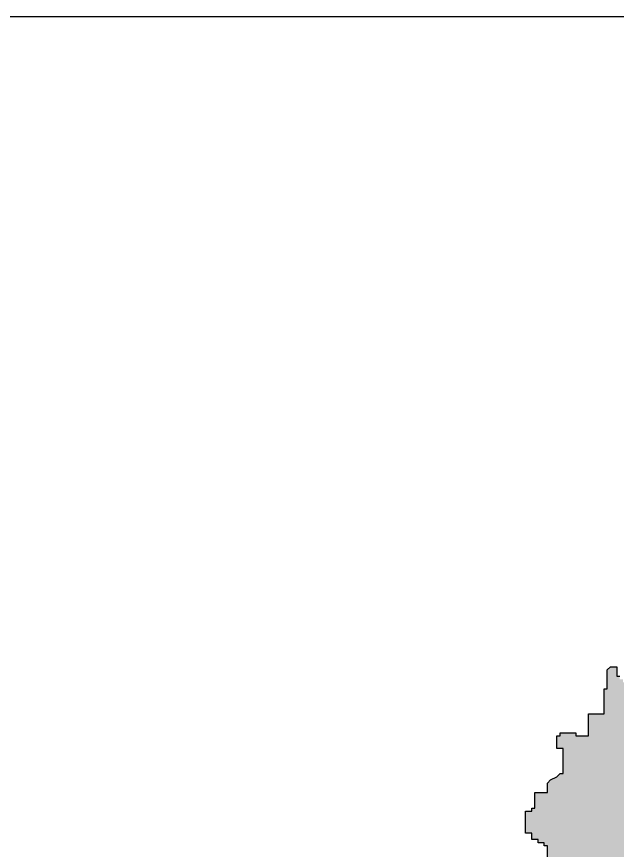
# Model space of a CAD drawing. Header units: millimetres. Extents: x 496 to 139339, y -41630 to 84383.
# Drawn here: x 31328 to 33110, y 26059 to 28532 of the extents above; entities that cross this region are included whole.
import ezdxf

# ---------------------------------------------------------------- set-up
doc = ezdxf.new("R2010")
doc.units = ezdxf.units.MM
doc.layers.add('plant', color=114, linetype='Continuous')
doc.layers.add('zelen', color=69, linetype='Continuous')
doc.layers.add('территория', color=74, linetype='Continuous', lineweight=25)

# ---------------------------------------------------------------- blocks, each defined once
blk = doc.blocks.new('tree_ris1')
at = {"layer": 'plant'}
h = blk.add_hatch(dxfattribs=at)
h.set_pattern_fill('AR-SAND', color=256, scale=0.01, style=0)
h.set_pattern_definition([(37.5, (7.89294, 546.02967), (-0.0160003, 0.48941324), [0, -0.38608, 0, -0.4318, 0, -0.41275]), (7.5, (7.89294, 546.0297), (0.4495233, 0.7168251), [0, -0.20828, 0, -0.34798, 0, -0.13335]), (327.5, (7.5805, 546.02967), (0.79099237, 0.0014372), [0, -0.127, 0, -0.4572, 0, -0.5969]), (317.5, (7.5805, 546.0297), (0.76355645, 0.2229293), [0, -0.0635, 0, -0.29972, 0, -0.3429])])
h.paths.add_polyline_path([(-16.878, 1.41), (-16.878, 1.608), (-17.671, 1.608), (-17.671, 2.401), (-17.771, 2.401), (-17.771, 2.5), (-18.167, 2.5), (-18.167, 3.293), (-18.664, 3.293), (-18.664, 3.392), (-18.763, 3.392), (-18.763, 3.491), (-18.862, 3.59), (-18.961, 3.59), (-18.961, 3.788), (-18.862, 3.788), (-18.862, 3.987), (-18.763, 3.987), (-18.763, 4.68), (-18.862, 4.68), (-18.862, 5.374), (-18.763, 5.473), (-18.664, 5.473), (-18.664, 5.572), (-18.564, 5.572), (-18.465, 5.671), (-18.465, 5.869), (-18.267, 5.869), (-18.267, 5.77), (-17.671, 5.77), (-17.671, 6.266), (-17.771, 6.266), (-17.771, 6.365), (-17.969, 6.365), (-17.969, 6.464), (-18.167, 6.464), (-18.167, 6.662), (-18.366, 6.662), (-18.366, 7.356), (-18.167, 7.356), (-18.167, 7.455), (-18.068, 7.455), (-18.068, 7.95), (-17.671, 7.95), (-17.671, 8.248), (-17.572, 8.347), (-17.374, 8.446), (-17.275, 8.545), (-17.175, 8.545), (-17.175, 9.338), (-17.374, 9.338), (-17.374, 9.734), (-17.275, 9.734), (-17.275, 9.833), (-16.779, 9.833), (-16.779, 9.734), (-16.382, 9.734), (-16.382, 10.428), (-15.886, 10.428), (-15.886, 11.221), (-15.786, 11.221), (-15.786, 11.815), (-15.687, 11.914), (-15.489, 11.914), (-15.489, 11.617), (-15.39, 11.617), (-15.39, 11.518), (-15.29, 11.518), (-15.29, 11.419), (-14.497, 11.419), (-14.497, 11.221), (-14.596, 11.221), (-14.596, 11.122), (-13.703, 11.122), (-13.703, 11.221), (-13.604, 11.221), (-13.604, 11.518), (-13.703, 11.518), (-13.703, 11.617), (-13.802, 11.617), (-13.902, 11.716), (-14.001, 11.716), (-14.001, 11.815), (-14.398, 11.815), (-14.398, 11.914), (-14.596, 11.914), (-14.596, 12.41), (-14.497, 12.41), (-14.497, 12.509), (-14.199, 12.509), (-14.199, 12.608), (-13.902, 12.608), (-13.902, 12.905), (-13.505, 12.905), (-13.505, 13.004), (-13.405, 13.004), (-13.405, 13.797), (-12.81, 13.797), (-12.612, 13.896), (-12.612, 14.59), (-12.711, 14.59), (-12.711, 14.887), (-12.612, 14.887), (-12.612, 14.986), (-12.513, 14.986), (-12.513, 15.085), (-11.818, 15.085), (-11.818, 15.284), (-11.719, 15.383), (-11.719, 15.482), (-11.62, 15.482), (-11.62, 15.779), (-10.727, 15.779), (-10.727, 16.175), (-10.528, 16.175), (-10.528, 16.275), (-10.429, 16.275), (-10.33, 16.374), (-10.231, 16.473), (-10.032, 16.473), (-10.032, 15.977), (-9.536, 15.977), (-9.536, 16.374), (-9.636, 16.374), (-9.636, 16.572), (-9.735, 16.572), (-9.735, 16.77), (-8.842, 16.77), (-8.842, 17.365), (-8.743, 17.365), (-8.743, 17.464), (-8.643, 17.464), (-8.643, 17.563), (-7.453, 17.563), (-7.453, 17.959), (-7.354, 17.959), (-7.354, 18.058), (-7.155, 18.058), (-7.155, 18.157), (-6.858, 18.157), (-6.858, 17.959), (-6.56, 17.959), (-6.56, 18.157), (-6.362, 18.157), (-6.362, 18.257), (-5.866, 18.257), (-5.866, 18.157), (-5.766, 18.157), (-5.766, 17.959), (-5.171, 17.959), (-5.171, 18.653), (-5.27, 18.653), (-5.27, 19.049), (-4.874, 19.049), (-4.973, 19.049), (-4.774, 19.049), (-4.774, 18.95), (-4.675, 18.95), (-4.675, 18.752), (-3.683, 18.752), (-3.683, 18.95), (-3.584, 18.95), (-3.485, 19.049), (-3.088, 19.049), (-3.088, 19.148), (-2.79, 19.148), (-2.79, 18.653), (-3.088, 18.554), (-3.088, 18.257), (-2.989, 18.157), (-2.79, 18.157), (-2.691, 18.058), (-0.112, 18.058), (-0.012, 17.959), (0.087, 17.959), (0.087, 17.86), (0.186, 17.86), (0.186, 17.266), (-0.806, 17.266), (-0.806, 17.365), (-0.905, 17.365), (-0.905, 17.464), (-0.905, 17.166), (-0.707, 17.166), (-0.707, 17.067), (-0.608, 17.067), (-0.508, 16.968), (-0.508, 16.374), (-0.31, 16.374), (-0.31, 16.175), (-0.211, 16.076), (-0.112, 15.977), (-0.608, 15.977), (-0.608, 15.878), (-0.806, 15.878), (-0.806, 15.383), (-0.707, 15.383), (-0.707, 15.185), (-0.608, 15.185), (-0.508, 15.085), (-0.508, 14.887), (-0.409, 14.887), (-0.409, 14.788), (-0.31, 14.788), (-0.31, 13.995), (-0.409, 13.995), (-0.409, 13.5), (-0.608, 13.5), (-0.608, 13.302), (-1.302, 13.302), (-1.302, 13.401), (-1.5, 13.401), (-1.798, 13.5), (-1.897, 13.599), (-2.294, 13.599), (-2.294, 13.797), (-2.393, 13.797), (-2.393, 14.59), (-2.493, 14.59), (-2.493, 14.689), (-2.691, 14.689), (-2.691, 14.788), (-2.989, 14.788), (-2.989, 14.689), (-3.088, 14.689), (-3.088, 14.59), (-3.485, 14.59), (-3.485, 14.689), (-3.584, 14.788), (-3.683, 14.788), (-3.683, 15.085), (-3.782, 15.085), (-3.782, 15.68), (-3.981, 15.68), (-3.981, 15.779), (-4.378, 15.779), (-4.675, 15.878), (-4.874, 15.878), (-4.874, 14.986), (-4.973, 14.986), (-4.874, 14.986), (-6.064, 14.986), (-6.064, 14.094), (-5.965, 14.094), (-5.965, 13.995), (-5.866, 13.896), (-5.866, 13.5), (-5.965, 13.5), (-5.965, 13.401), (-6.163, 13.401), (-6.163, 13.203), (-6.262, 13.103), (-6.362, 13.103), (-6.362, 11.815), (-6.262, 11.815), (-6.262, 11.716), (-6.56, 11.716), (-6.659, 11.815), (-6.759, 11.815), (-6.759, 11.022), (-6.659, 11.022), (-6.659, 10.725), (-6.56, 10.725), (-6.56, 10.626), (-6.461, 10.626), (-6.461, 10.031), (-6.56, 10.031), (-6.56, 9.14), (-6.461, 9.14), (-6.461, 8.842), (-7.453, 8.842), (-7.453, 8.941), (-7.751, 8.941), (-7.85, 9.04), (-8.048, 9.04), (-8.048, 9.14), (-8.147, 9.14), (-8.147, 9.239), (-8.247, 9.239), (-8.247, 9.338), (-8.346, 9.338), (-8.346, 9.14), (-8.445, 9.14), (-8.445, 8.446), (-8.743, 8.446), (-8.743, 8.545), (-9.14, 8.545), (-9.14, 8.644), (-9.338, 8.644), (-9.338, 8.743), (-9.437, 8.743), (-9.437, 8.842), (-9.636, 8.842), (-9.636, 8.545), (-9.735, 8.545), (-9.735, 7.851), (-10.33, 7.851), (-10.33, 8.05), (-10.528, 8.05), (-10.528, 7.851), (-11.024, 7.851), (-11.024, 7.653), (-11.124, 7.653), (-11.124, 7.158), (-11.917, 7.158), (-11.917, 6.959), (-11.818, 6.959), (-11.818, 6.761), (-11.719, 6.662), (-11.62, 6.563), (-11.62, 6.464), (-11.719, 6.464), (-11.719, 6.167), (-11.818, 6.068), (-11.818, 5.968), (-12.215, 5.968), (-12.215, 6.365), (-13.703, 6.365), (-13.604, 6.266), (-13.604, 5.77), (-13.703, 5.77), (-13.703, 5.671), (-14.001, 5.671), (-14.1, 5.77), (-14.199, 5.77), (-14.199, 6.167), (-14.894, 6.167), (-14.993, 6.068), (-14.993, 5.77), (-14.894, 5.671), (-14.894, 5.572), (-15.092, 5.572), (-15.191, 5.473), (-15.39, 5.473), (-15.39, 5.374), (-15.489, 5.275), (-15.489, 4.779), (-15.39, 4.68), (-15.29, 4.68), (-15.29, 4.581), (-15.191, 4.581), (-15.092, 4.482), (-15.092, 3.987), (-15.489, 3.987), (-15.489, 3.491), (-15.191, 3.491), (-15.191, 3.392), (-15.092, 3.392), (-15.092, 2.896), (-15.191, 2.896), (-15.191, 2.698), (-15.29, 2.698), (-15.39, 2.599), (-15.39, 2.401), (-15.489, 2.401), (-15.489, 2.302), (-15.886, 2.302), (-15.886, 2.401), (-16.283, 2.401), (-16.283, 1.906), (-16.183, 1.906), (-16.183, 1.509), (-16.58, 1.509)])
blk.add_lwpolyline([(-17.671, 5.77), (-17.671, 6.266), (-17.771, 6.266), (-17.771, 6.365), (-17.969, 6.365), (-17.969, 6.464), (-18.167, 6.464), (-18.167, 6.662), (-18.366, 6.662), (-18.366, 7.356), (-18.167, 7.356), (-18.167, 7.455), (-18.068, 7.455), (-18.068, 7.95), (-17.671, 7.95), (-17.671, 8.248), (-17.572, 8.347), (-17.374, 8.446), (-17.275, 8.545), (-17.175, 8.545), (-17.175, 9.338), (-17.374, 9.338), (-17.374, 9.734), (-17.275, 9.734), (-17.275, 9.833), (-16.779, 9.833), (-16.779, 9.734), (-16.382, 9.734), (-16.382, 10.428), (-15.886, 10.428), (-15.886, 11.221), (-15.786, 11.221), (-15.786, 11.815), (-15.687, 11.914), (-15.489, 11.914), (-15.489, 11.617), (-15.39, 11.617)], dxfattribs=at)

msp = doc.modelspace()

# ---------------------------------------------------------------- linework, layer by layer
at = {"layer": 'территория'}
msp.add_lwpolyline([(18299, -1467.6), (48299, -1467.6), (62159.8, 8682.9), (59711, 28532.4), (27013.2, 28532.4), (18299, -1467.6)], dxfattribs=at)

# ---------------------------------------------------------------- block references
at = {"layer": 'zelen', "linetype": 'Continuous', "xscale": 94.0799999999872, "yscale": 94.0799999999872, "zscale": 94.0799999999872}
msp.add_blockref('tree_ris1', (34565, 25482.7), dxfattribs=at)

doc.saveas('drawing.dxf')
